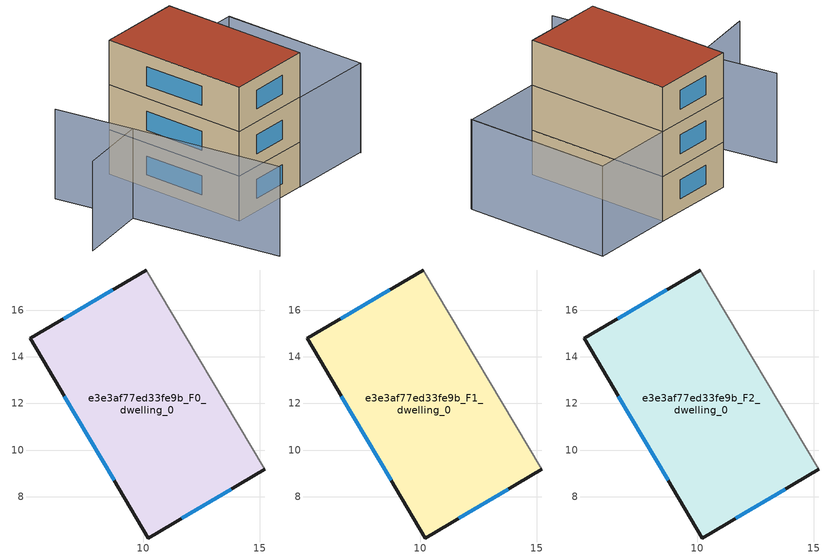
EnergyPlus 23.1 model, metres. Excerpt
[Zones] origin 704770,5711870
e3e3af77ed33fe9b_F0_dwelling_0
 floor ground (EU_floor_Construction): 10.13,17.72 15.22,9.18 10.22,6.23 5.16,14.79 z0
 wall outside (EU_wall_Construction): 10.13,17.72 5.16,14.79 10.22,6.23 15.22,9.18 z0:3
 wall adiabatic (EU_wall_Construction): 15.22,9.18 10.13,17.72 z0:3
 window (EU_Window_Construction): 8.69,16.87 6.59,15.64 / 11.66,7.08 13.77,8.33 / 6.62,12.31 8.75,8.7 z0.87:2.13
e3e3af77ed33fe9b_F1_dwelling_0
 floor to e3e3af77ed33fe9b_F0_dwelling_0 (EU_floor_Construction): 10.13,17.72 15.22,9.18 10.22,6.23 5.15,14.79 z3
 wall outside (EU_wall_Construction): 10.13,17.72 5.16,14.79 10.22,6.23 15.22,9.18 z3:6
 wall adiabatic (EU_wall_Construction): 15.22,9.18 10.13,17.72 z3:6
 window (EU_Window_Construction): 8.69,16.87 6.59,15.64 / 11.66,7.08 13.77,8.33 / 6.62,12.31 8.75,8.7 z3.87:5.13
e3e3af77ed33fe9b_F2_dwelling_0
 floor to e3e3af77ed33fe9b_F1_dwelling_0 (EU_floor_Construction): 10.13,17.72 15.22,9.18 10.22,6.23 5.15,14.79 z6
 wall outside (EU_wall_Construction): 10.13,17.72 5.16,14.79 10.22,6.23 15.22,9.18 z6:9
 wall adiabatic (EU_wall_Construction): 15.22,9.18 10.13,17.72 z6:9
 window (EU_Window_Construction): 8.69,16.87 6.59,15.64 / 11.66,7.08 13.77,8.33 / 6.62,12.31 8.75,8.7 z6.87:8.13
 roof outside (EU_roof_Construction): 15.22,9.18 10.13,17.72 5.16,14.79 10.22,6.23 z9
shading: 0.64,5.75 4.39,8.86 / 1.01,12.92 4.39,8.86 / 4.39,8.86 10.83,1.07 / 4.39,8.86 0.65,5.74 / 20.22,12.08 15.1,20.65 / 15.23,9.15 10.13,17.72 / 10.13,17.72 15.11,20.69 / 15.11,20.69 20.21,12.12 / 20.21,12.12 15.23,9.15 z0:6
[Building]
EU S2 Campaign: North Axis=0; Terrain=City; Solar Distribution=FullExterior
[Site:Location]
London: Latitude=51.5; Longitude=-0.5; Time Zone=0; Elevation=25
[SizingPeriod:WeatherFileDays]
AnnualSizingPeriod: Begin Month=1; Begin Day of Month=1; End Month=12; End Day of Month=31; Day of Week for Start Day=Monday; Use Weather File Daylight Saving Period=No; Use Weather File Rain and Snow Indicators=No
[MATERIAL]
EU_InternalMass_Material: Roughness=MediumRough; Thickness=0.1; Conductivity=1; Density=1800; Specific Heat=900; Thermal Absorptance=0.9; Solar Absorptance=0.7; Visible Absorptance=0.7
[MATERIAL:NOMASS] Roughness=MediumRough; Thermal Absorptance=0.9; Solar Absorptance=0.7; Visible Absorptance=0.7
Name | Thermal Resistance
EU_wall_NoMass | 0.724719
EU_roof_NoMass | 2.98947
EU_floor_NoMass | 2.39157
[WINDOWMATERIAL:SIMPLEGLAZINGSYSTEM]
EU_Window_SimpleGlazing: UFactor=2.63425; Solar Heat Gain Coefficient=0.76; Visible Transmittance=0.76
[CONSTRUCTION]
EU_wall_Construction: EU_wall_NoMass
EU_roof_Construction: EU_roof_NoMass
EU_floor_Construction: EU_floor_NoMass
EU_Window_Construction: EU_Window_SimpleGlazing
EU_InternalMass_Construction: EU_InternalMass_Material
[ZONE] Type=1; Multiplier=1; Ceiling Height=autocalculate; Floor Area=autocalculate; Part of Total Floor Area=Yes
Name | Volume
e3e3af77ed33fe9b_F0_dwelling_0 | 172.681
e3e3af77ed33fe9b_F1_dwelling_0; e3e3af77ed33fe9b_F2_dwelling_0 | 172.68
[INTERNALMASS] Construction=EU_InternalMass_Construction; Surface Area=57.5602
Name | Zone or ZoneList
e3e3af77ed33fe9b_F0_dwelling_0_EU_InternalMass | e3e3af77ed33fe9b_F0_dwelling_0
e3e3af77ed33fe9b_F1_dwelling_0_EU_InternalMass | e3e3af77ed33fe9b_F1_dwelling_0
e3e3af77ed33fe9b_F2_dwelling_0_EU_InternalMass | e3e3af77ed33fe9b_F2_dwelling_0
[OTHEREQUIPMENT] Fuel Type=Electricity; Design Level Calculation Method=Watts/Area; Power per Zone Floor Area=1; Fraction Latent=0; Fraction Radiant=0; Fraction Lost=0; Carbon Dioxide Generation Rate=0; EndUse Subcategory=EU_Step8_InternalGains
Name | Zone or ZoneList or Space or SpaceList | Schedule
EU_Step8_InternalGain_e3e3af77ed33fe9b_F0_dwelling_0_f000 | e3e3af77ed33fe9b_F0_dwelling_0 | EU_Step8_GainSchedule_e3e3af77ed33fe9b_F0_dwelling_0_f000
EU_Step8_InternalGain_e3e3af77ed33fe9b_F1_dwelling_0_f000 | e3e3af77ed33fe9b_F1_dwelling_0 | EU_Step8_GainSchedule_e3e3af77ed33fe9b_F1_dwelling_0_f000
EU_Step8_InternalGain_e3e3af77ed33fe9b_F2_dwelling_0_f000 | e3e3af77ed33fe9b_F2_dwelling_0 | EU_Step8_GainSchedule_e3e3af77ed33fe9b_F2_dwelling_0_f000
[ZONEVENTILATION:DESIGNFLOWRATE] Schedule=EU_AlwaysOn; Design Flow Rate Calculation Method=AirChanges/Hour; Air Changes per Hour=0.418135; Ventilation Type=Natural; Fan Pressure Rise=0; Fan Total Efficiency=1; Constant Term Coefficient=1; Temperature Term Coefficient=0; Velocity Term Coefficient=0; Velocity Squared Term Coefficient=0; Minimum Indoor Temperature=-100; Maximum Indoor Temperature=100; Delta Temperature=-100; Minimum Outdoor Temperature=-100; Maximum Outdoor Temperature=100; Maximum Wind Speed=40
Name | Zone or ZoneList or Space or SpaceList
EU_ConstantAir_e3e3af77ed33fe9b_F0_dwelling_0 | e3e3af77ed33fe9b_F0_dwelling_0
EU_ConstantAir_e3e3af77ed33fe9b_F1_dwelling_0 | e3e3af77ed33fe9b_F1_dwelling_0
EU_ConstantAir_e3e3af77ed33fe9b_F2_dwelling_0 | e3e3af77ed33fe9b_F2_dwelling_0
[HVACTEMPLATE:THERMOSTAT] Constant Heating Setpoint=20; Constant Cooling Setpoint=50
EU_HeatOnly_e3e3af77ed33fe9b_F0_dwelling_0; EU_HeatOnly_e3e3af77ed33fe9b_F1_dwelling_0; EU_HeatOnly_e3e3af77ed33fe9b_F2_dwelling_0
[HVACTEMPLATE:ZONE:IDEALLOADSAIRSYSTEM] System Availability Schedule=EU_AlwaysOn; Maximum Heating Supply Air Temperature=50; Minimum Cooling Supply Air Temperature=13; Maximum Heating Supply Air Humidity Ratio=0.0156; Minimum Cooling Supply Air Humidity Ratio=0.0077; Heating Limit=NoLimit; Cooling Limit=NoLimit; Heating Availability Schedule=EU_AlwaysOn; Cooling Availability Schedule=EU_CoolingOff; Dehumidification Control Type=ConstantSensibleHeatRatio; Cooling Sensible Heat Ratio=0.7; Dehumidification Setpoint=60; Humidification Control Type=None; Humidification Setpoint=30; Outdoor Air Method=None; Outdoor Air Flow Rate per Person=0.00944; Outdoor Air Flow Rate per Zone Floor Area=0; Outdoor Air Flow Rate per Zone=0; Demand Controlled Ventilation Type=None; Outdoor Air Economizer Type=NoEconomizer; Heat Recovery Type=None; Sensible Heat Recovery Effectiveness=0.7; Latent Heat Recovery Effectiveness=0.65
Name | Template Thermostat
e3e3af77ed33fe9b_F0_dwelling_0 | EU_HeatOnly_e3e3af77ed33fe9b_F0_dwelling_0
e3e3af77ed33fe9b_F1_dwelling_0 | EU_HeatOnly_e3e3af77ed33fe9b_F1_dwelling_0
e3e3af77ed33fe9b_F2_dwelling_0 | EU_HeatOnly_e3e3af77ed33fe9b_F2_dwelling_0
[SIZING:ZONE] Zone Cooling Design Supply Air Temperature Input Method=SupplyAirTemperature; Zone Cooling Design Supply Air Temperature=13; Zone Heating Design Supply Air Temperature Input Method=SupplyAirTemperature; Zone Heating Design Supply Air Temperature=50; Zone Cooling Design Supply Air Humidity Ratio=0.008; Zone Heating Design Supply Air Humidity Ratio=0.008; Cooling Design Air Flow Method=DesignDay; Cooling Design Air Flow Rate=0; Cooling Minimum Air Flow per Zone Floor Area=0.000762; Cooling Minimum Air Flow=0; Cooling Minimum Air Flow Fraction=0.2; Heating Design Air Flow Method=DesignDay; Heating Design Air Flow Rate=0; Heating Maximum Air Flow per Zone Floor Area=0.002032; Heating Maximum Air Flow=0.141576; Heating Maximum Air Flow Fraction=0.3; Account for Dedicated Outdoor Air System=No; Dedicated Outdoor Air System Control Strategy=NeutralSupplyAir; Dedicated Outdoor Air Low Setpoint Temperature for Design=autosize; Dedicated Outdoor Air High Setpoint Temperature for Design=autosize; Zone Load Sizing Method=Sensible Load Only No Latent Load; Zone Latent Cooling Design Supply Air Humidity Ratio Input Method=HumidityRatioDifference; Zone Cooling Design Supply Air Humidity Ratio Difference=0.005; Zone Latent Heating Design Supply Air Humidity Ratio Input Method=HumidityRatioDifference; Zone Humidification Design Supply Air Humidity Ratio Difference=0.005
e3e3af77ed33fe9b_F0_dwelling_0; e3e3af77ed33fe9b_F1_dwelling_0; e3e3af77ed33fe9b_F2_dwelling_0
[SCHEDULE:CONSTANT]
Name | Hourly Value
EU_AlwaysOn | 1
EU_CoolingOff | 0
[SCHEDULE:FILE] Column Number=1; Rows to Skip at Top=0; Number of Hours of Data=8760; Column Separator=Comma; Interpolate to Timestep=No; Minutes per Item=60; Adjust Schedule for Daylight Savings=Yes
Name | File
EU_Step8_GainSchedule_e3e3af77ed33fe9b_F0_dwelling_0_f000 | ../../schedules/e3e3af77ed33fe9b/e3e3af77ed33fe9b_F0_dwelling_0_f000_gain.csv
EU_Step8_GainSchedule_e3e3af77ed33fe9b_F1_dwelling_0_f000 | ../../schedules/e3e3af77ed33fe9b/e3e3af77ed33fe9b_F1_dwelling_0_f000_gain.csv
EU_Step8_GainSchedule_e3e3af77ed33fe9b_F2_dwelling_0_f000 | ../../schedules/e3e3af77ed33fe9b/e3e3af77ed33fe9b_F2_dwelling_0_f000_gain.csv
